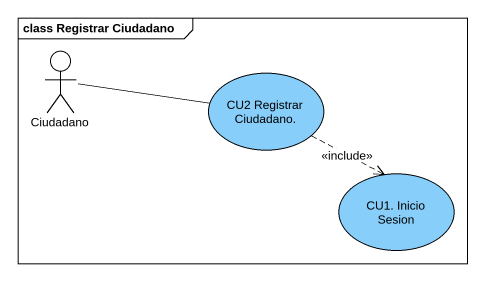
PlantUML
@startuml
mainframe class Registrar Ciudadano
actor Ciudadano
usecase "CU2 Registrar Ciudadano." as CU2_Registrar_Ciudadano #87CEFA
usecase "CU1. Inicio Sesion" as CU1_Inicio_Sesion #87CEFA
Ciudadano -right- CU2_Registrar_Ciudadano
CU2_Registrar_Ciudadano ..> CU1_Inicio_Sesion : <<include>>
@enduml
